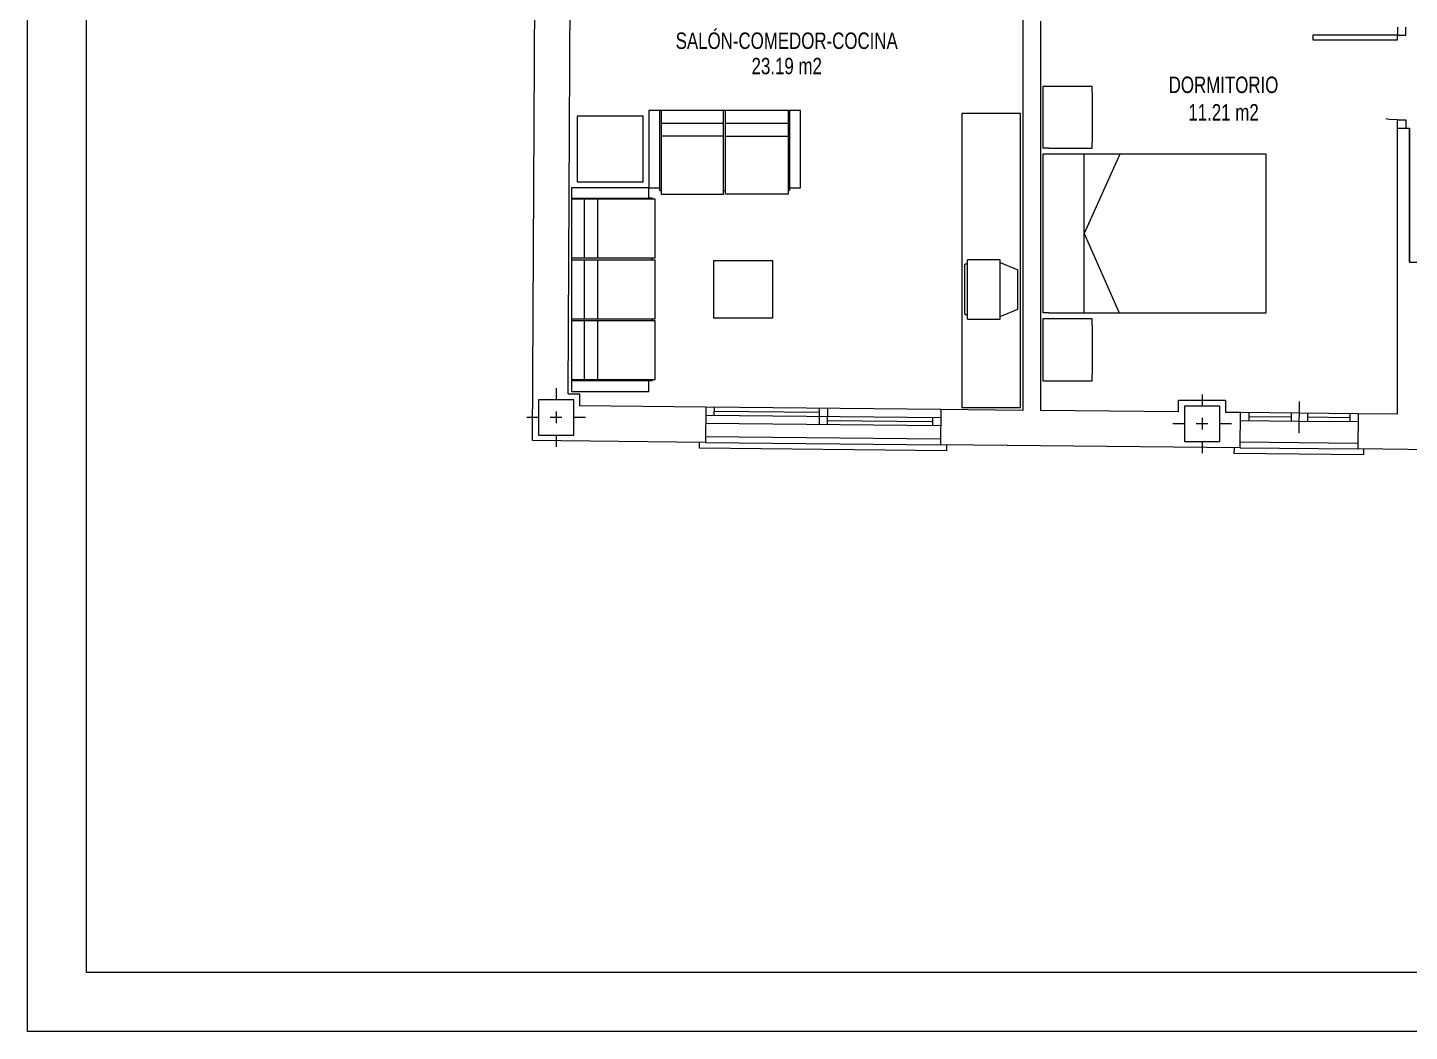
# Model space of a CAD drawing. Header units: millimetres. Extents: x 1426 to 1585, y -58 to 4.
# Drawn here: x 1425.96 to 1437.71, y -57.73 to -49.19 of the extents above; entities that cross this region are included whole.
import ezdxf
from ezdxf.enums import TextEntityAlignment as Align

# ---------------------------------------------------------------- set-up
doc = ezdxf.new("R2010")
doc.units = ezdxf.units.MM
doc.header["$LTSCALE"] = 0.35
doc.linetypes.add('DASHDOT', pattern=[1, 0.5, -0.25, 0, -0.25])
doc.linetypes.add('PUNTOS', pattern=[6.35, 0, -6.35])
doc.layers.get('0').update_dxf_attribs({"color": 5, "lineweight": 0})
for name, color, linetype, lineweight in [('BARRIDO_PUERTA', 251, 'PUNTOS', 0), ('CARPINTERIA', 4, 'Continuous', 0), ('ESCALERAS', 7, 'Continuous', 0), ('FORMATO', 7, 'Continuous', 0), ('GRAFISMOS', 8, 'DASHDOT', 0), ('MUEBLES', 7, 'Continuous', 0), ('MUROS', 1, 'Continuous', 0), ('PILARES', 7, 'Continuous', 0), ('SUPERFICIES', 2, 'Continuous', 0), ('TEXTOS', 3, 'Continuous', 0)]:
    doc.layers.add(name, color=color, linetype=linetype, lineweight=lineweight)
doc.styles.add('SWIS721 Lt', font='swisscl.ttf')

# ---------------------------------------------------------------- blocks, each defined once
blk = doc.blocks.new('PILAR 30x30')
at = {"layer": 'GRAFISMOS', "ltscale": 0.5}
for p, q in [((0, 0.2499999999999858), (0, -0.2499999999999858)), ((0.2499999999999716, 0), (-0.25, 0))]:
    blk.add_line(p, q, dxfattribs=at)
at = {"layer": 'PILARES'}
blk.add_lwpolyline([(0.1499999999999773, -0.1500000000000021), (0.1499999999999773, 0.149999999999995), (-0.1500000000000057, 0.149999999999995), (-0.1500000000000057, -0.1500000000000021)], close=True, dxfattribs=at)
blk = doc.blocks.new('A$C70ED1BAF')
at = {"layer": 'MUEBLES'}
for p, q in [((6.757653636668692e-07, 2.504010243155619), (0.4203018946498105, 2.504010243155619)), ((6.757653636668692e-07, 1.978633719550032), (6.757653636668692e-07, 2.504010243155619)), ((0.4203018946498105, 2.504010243155619), (0.4203018946498105, 2.451472590795049)), ((0.4203018946498105, 2.031171371910602), (0.4203018946498105, 2.451472590795049)), ((0.4203018946498105, 2.031171371910602), (0.4203018946498105, 1.978633719550032)), ((0.05253832812593373, 1.978633719550032), (6.757653636668692e-07, 1.978633719550032)), ((0.05253832812593373, 1.926096067189462), (6.757653636668692e-07, 1.926096067189462)), ((6.757653636668692e-07, 0.5760960671894679), (6.757653636668692e-07, 1.926096067189462)), ((0.4203018946498105, 1.978633719550032), (0.05253832812593373, 1.978633719550032)), ((0.05253832812593373, 1.926096067189462), (1.900000675765341, 1.926096067189462)), ((0.3515605242454285, 1.251096067189465), (0.6507561629969132, 1.926096067189462)), ((0.3515605242454285, 1.926096067189462), (0.3515605242454285, 0.5760960671894679)), ((1.900000675765341, 1.926096067189462), (1.900000675765341, 0.5760960671894679)), ((0.6560701479028239, 0.5760960671894679), (0.3515605242454285, 1.251096067189465)), ((0.05253832812593373, 0.5760960671894679), (6.757653636668692e-07, 0.5760960671894679)), ((0.05253832812593373, 0.5253766928542234), (6.757653636668692e-07, 0.5253766928542234)), ((6.757653636668692e-07, 1.692486364390788e-07), (6.757653636668692e-07, 0.5253766928542234)), ((1.900000675765341, 0.5760960671894679), (0.05253832812593373, 0.5760960671894679)), ((0.05253832812593373, 0.5253766928542234), (0.4203018946498105, 0.5253766928542234)), ((0.4203018946498105, 0.5253766928542234), (0.4203018946498105, 0.4728390404936533)), ((0.4203018946498105, 0.0525378216092065), (0.4203018946498105, 0.4728390404936533)), ((0.4203018946498105, 1.692486364390788e-07), (6.757653636668692e-07, 1.692486364390788e-07)), ((0.4203018946498105, 0.0525378216092065), (0.4203018946498105, 1.692486364390788e-07))]:
    blk.add_line(p, q, dxfattribs=at)
blk = doc.blocks.new('PSO_012A')
at = {"color": 0, "linetype": 'ByBlock'}
for p, q in [((0.6805265739769197, 0), (-0.6805265739769197, 0)), ((-0.6805265739769197, 0), (-0.6805265739769197, -0.6023708609991729)), ((-0.5814022550783164, -0.6252457038219248), (-0.5814022550783164, 0)), ((-0.5699648336669441, 0), (-0.5699648336669441, -0.6519330204484746)), ((-0.009531184509484092, -0.6519330204484746), (-0.009531184509484092, 0)), ((0.009531184509484092, -0.6519330204484746), (0.009531184509484092, 0)), ((0.5699648336669441, 0), (0.5699648336669441, -0.6519330204484746)), ((0.5814022550783164, 0), (0.5814022550783164, -0.6252457038219248)), ((0.6805265739769197, -0.6023708609991694), (0.6805265739769197, 3.552713678800501e-15)), ((-0.5699648336669441, -0.09912431889859619), (-0.009531184509484092, -0.09912431889859619)), ((0.009531184509484092, -0.09912431889859619), (0.5699648336669441, -0.09912431889859619)), ((-0.009531184509484092, -0.2020611116009903), (-0.5699648336669441, -0.2020611116009903)), ((0.009531184509484092, -0.2020611116009903), (0.5699648336669441, -0.2020611116009903)), ((-0.6805265739769197, -0.6023708609991729), (-0.5814022550783164, -0.6023708609991729)), ((-0.5814022550783164, -0.6252457038219248), (-0.5737773074707349, -0.6252457038219248)), ((-0.009531184509484092, -0.6252457038219177), (0.009531184509484092, -0.6252457038219248)), ((0.5814022550783164, -0.6252457038219248), (0.5699648336669298, -0.6252457038219248)), ((0.5814022550783164, -0.6023708609991729), (0.6805265739769197, -0.6023708609991729)), ((-0.5699648336669441, -0.6519330204484746), (-0.009531184509484092, -0.6519330204484746)), ((0.5699648336669441, -0.6519330204484746), (0.009531184509484092, -0.6519330204484746))]:
    blk.add_line(p, q, dxfattribs=at)
blk = doc.blocks.new('PSO_013A')
at = {"color": 0, "linetype": 'ByBlock'}
for p, q in [((-0.9721808199670221, -0.60237086099918), (-0.9721808199670221, 0)), ((-0.9721808199670221, 0), (0.9721808199670221, 0)), ((-0.8730565010684188, 0), (-0.8730565010684188, -0.60237086099918)), ((-0.8616190796570464, -0.6519330204484746), (-0.8616190796570464, 0)), ((-0.3011854304995865, -0.6519330204484746), (-0.3011854304995865, 0)), ((-0.2821230614806183, -0.6519330204484746), (-0.2821230614806183, 0)), ((0.2783105876768417, 0), (0.2783105876768417, -0.6519330204484746)), ((0.2973729566958099, -0.6519330204484746), (0.2973729566958099, 0)), ((0.8578066058532698, 0), (0.8578066058532698, -0.6519330204484746)), ((0.869244027264628, -0.60237086099918), (0.869244027264628, 0)), ((0.9721808199670221, 0), (0.9721808199670221, -0.60237086099918)), ((-0.3011854304995865, -0.1029367927023941), (-0.8616190796570464, -0.1029367927023941)), ((0.2783105876768417, -0.1029367927023941), (-0.2821230614806183, -0.1029367927023941)), ((0.8578066058532698, -0.1029367927023941), (0.2973729566958099, -0.1029367927023941)), ((-0.8616190796570464, -0.2020611116009974), (-0.3011854304995865, -0.2020611116009974)), ((-0.2821230614806183, -0.2020611116009974), (0.2783105876768417, -0.2020611116009974)), ((0.2973729566958099, -0.2020611116009974), (0.8578066058532698, -0.2020611116009974)), ((-0.8730565010684188, -0.60237086099918), (-0.9721808199670221, -0.60237086099918)), ((-0.8730565010684188, -0.6290581776257227), (-0.8730565010684188, -0.6061833348029708)), ((-0.8730565010684188, -0.6290581776257227), (-0.8616190796570464, -0.6290581776257227)), ((-0.2821230614806183, -0.6290581776257227), (-0.3011854304995865, -0.6290581776257298)), ((0.2783105876768417, -0.6290581776257298), (0.2973729566958099, -0.6290581776257227)), ((0.8539941320494648, -0.6290581776257227), (0.869244027264628, -0.6290581776257227)), ((0.9721808199670221, -0.60237086099918), (0.869244027264628, -0.60237086099918)), ((0.869244027264628, -0.6290581776257227), (0.869244027264628, -0.6061833348029708)), ((-0.3011854304995865, -0.6519330204484746), (-0.8616190796570464, -0.6519330204484746)), ((0.2783105876768417, -0.6519330204484746), (-0.2821230614806183, -0.6519330204484746)), ((0.8578066058532698, -0.6519330204484746), (0.2973729566958099, -0.6519330204484746))]:
    blk.add_line(p, q, dxfattribs=at)
blk = doc.blocks.new('M LIBRERIA 250x50')
at = {"layer": 'MUEBLES'}
blk.add_lwpolyline([(-1.25, -0.5199999999999818), (1.25, -0.5199999999999818), (1.25, -0.01999999999998181), (-1.25, -0.01999999999998181)], close=True, dxfattribs=at)
blk = doc.blocks.new('M TV')
at = {"layer": 'MUEBLES'}
for p, q in [((-0.2303601654439262, -0.1722289567064763), (-0.1675274438043743, -0.02284145670637372)), ((0.1675274438043743, -0.02284145670637372), (-0.1675274438043743, -0.02284145670637372)), ((0.2303601654439262, -0.1722289567064763), (0.1675274438043743, -0.02284145670637372)), ((-0.2523437499999091, -0.1722289567064763), (-0.2523437499999091, -0.4495745455965334)), ((0.2523437499999091, -0.1722289567064763), (-0.2523437499999091, -0.1722289567064763)), ((0.2523437499999091, -0.4495745455965334), (0.2523437499999091, -0.1722289567064763)), ((0.2523437499999091, -0.4495745455965334), (-0.2523437499999091, -0.4495745455965334)), ((0.2154409661770842, -0.4495745455965334), (0.2154409661770842, -0.4643129869309632)), ((0.2053472161769605, -0.4744067369306322), (-0.2089433424189338, -0.4744067369306322))]:
    blk.add_line(p, q, dxfattribs=at)
blk.add_lwpolyline([(-0.2190370924190574, -0.4643129869309632), (-0.2190370924190574, -0.4495745455965334)], dxfattribs=at)
for centre, start, end in [((-0.2087955824222263, -0.4643129869309632), 180, 270), ((0.2054949761741227, -0.4643129869309632), 270, 0)]:
    blk.add_arc(centre, 0.01009374999999807, start, end, dxfattribs=at)
blk = doc.blocks.new('C VA100')
at = {"layer": 'CARPINTERIA'}
for p, q in [((0.5000000000004547, 0), (0, 0)), ((0.07000000000061846, 0), (0.07000000000061846, -0.07000000000016371)), ((0.4300000000007458, 0), (0.4300000000007458, -0.07000000000016371)), ((0.5, -0.1700000000000728), (0.5, 0.09999999999854481)), ((1, 4.547473508864641e-13), (0.5, 0)), ((0.5700000000006185, 0), (0.5700000000006185, -0.07000000000016371)), ((0.930000000000291, 4.547473508864641e-13), (0.930000000000291, -0.06999999999970896)), ((0.5000000000004547, -0.07000000000016371), (0, -0.07000000000016371)), ((0.4300000000007458, -0.03500000000030923), (0.07000000000061846, -0.03500000000030923)), ((1, -0.06999999999970896), (0.5, -0.07000000000016371)), ((0.930000000000291, -0.03499999999985448), (0.5700000000006185, -0.03500000000030923)), ((-0.0499999999992724, -0.3500000000003638), (-0.0499999999992724, -0.3000000000001819)), ((1.050000000000182, -0.3499999999999091), (-0.0499999999992724, -0.3500000000003638)), ((1.050000000000182, -0.2999999999997272), (1.050000000000182, -0.3499999999999091))]:
    blk.add_line(p, q, dxfattribs=at)
blk = doc.blocks.new('C P072')
at = {"layer": 'BARRIDO_PUERTA'}
blk.add_arc((0.06790447680714351, -0.0008679941265654634), 0.722096044878664, 0.06887229536583446, 86.65797362140653, dxfattribs=at)
at = {"layer": 'CARPINTERIA'}
for p, q in [((0.07000000000016371, 0.7200000000002547), (0.1100000000005821, 0.7200000000002547)), ((0.07000000000016371, 0), (0.07000000000016371, 0.7200000000002547)), ((0.1100000000005821, 0.7200000000002547), (0.1100000000005821, 0)), ((0, 0), (0.07000000000016371, 0)), ((0.1100000000005821, 0), (0.07000000000016371, 0)), ((0.07000000000016371, 0), (0.07000000000016371, -0.07000000000016371)), ((0.7900000000004184, 0), (0.7900000000004184, -0.07000000000016371)), ((0.8600000000005821, -9.094947017729282e-13), (0.7900000000004184, 0)), ((0.07000000000016371, -0.07000000000016371), (0, -0.07000000000016371)), ((0.7900000000004184, -0.07000000000016371), (0.8600000000005821, -0.07000000000061846))]:
    blk.add_line(p, q, dxfattribs=at)
blk = doc.blocks.new('C VC200')
at = {"layer": 'CARPINTERIA'}
for p, q in [((2, 0), (0, 0)), ((0.07000000000061846, 0), (0.07000000000061846, -0.07000000000016371)), ((0.9650000000015098, 0), (0.9650000000015098, -0.1400000000007822)), ((1.035000000001673, 0), (1.035000000001673, -0.1400000000003274)), ((2, -0.06999999999970896), (0, -0.07000000000016371)), ((0.9650000000015098, -0.03500000000030923), (0.07000000000061846, -0.03500000000030923)), ((1.930000000000291, -0.1050000000000182), (1.035000000001673, -0.1050000000004729)), ((1.930000000000291, -0.06999999999970896), (1.930000000000291, -0.1399999999998727)), ((2, -0.1399999999998727), (4.547473508864641e-13, -0.1400000000007822)), ((-0.0499999999992724, -0.3500000000003638), (-0.0499999999992724, -0.3000000000001819)), ((2.050000000000182, -0.3499999999999091), (-0.0499999999992724, -0.3500000000003638)), ((2.050000000000182, -0.2999999999997272), (2.050000000000182, -0.3499999999999091))]:
    blk.add_line(p, q, dxfattribs=at)

msp = doc.modelspace()

# ---------------------------------------------------------------- linework, layer by layer
at = {"layer": 'ESCALERAS'}
for p, q in [((1431.724868811911, -52.71816195134589), (1433.724801064546, -52.73833378902735)), ((1431.725373099286, -52.66816449446813), (1433.72530535192, -52.68833633214959)), ((1436.274342038252, -52.76404912344407), (1437.274230141993, -52.77413425532885)), ((1436.274846325627, -52.71405166656631), (1437.274734429367, -52.72413679845108))]:
    msp.add_line(p, q, dxfattribs=at)
at = {"layer": 'FORMATO'}
msp.add_lwpolyline([(1478.458991423468, -28.02986895567575), (1478.458991423467, -57.72986895567534), (1425.958991423468, -57.72986895567495), (1425.958991423468, -28.02986895567535)], close=True, dxfattribs=at)
at = {"layer": 'FORMATO', "color": 1}
msp.add_lwpolyline([(1477.958991423468, -28.52986895567577), (1477.958991423467, -57.22986895567536), (1426.458991423468, -57.22986895567495), (1426.458991423468, -28.52986895567535)], close=True, dxfattribs=at)
at = {"layer": 'MUEBLES'}
for points in [[(1431.194086870444, -50.50221341168938), (1431.194086870444, -49.94177385124956), (1430.633647310004, -49.94177385124956), (1430.633647310004, -50.50221341168941)], [(1431.796753488148, -51.1708760634346), (1432.296753488148, -51.1708760634346), (1432.296753488148, -51.66196948685885), (1431.796753488147, -51.66196948685885)]]:
    msp.add_lwpolyline(points, close=True, dxfattribs=at)
at = {"layer": 'MUROS', "lineweight": 0}
for p, q in [((1434.424908003774, -48.08374287273026), (1434.424908003773, -52.44537999048421)), ((1434.424908003775, -48.18374287272925), (1434.424908003775, -52.44537999048421)), ((1430.254397508485, -52.70333039472276), (1430.274246399402, -48.74104478399616)), ((1430.556394334371, -52.30547039419434), (1430.574242635277, -48.74254760159848)), ((1434.574908003774, -49.13374287271091), (1434.574908003774, -52.44689292955914)), ((1437.613055679926, -52.47753647845667), (1437.613055679929, -50.04374287271139)), ((1437.713052857, -50.04374287271139), (1437.713052856998, -51.18546499257829)), ((1437.713062563745, -51.18546499257818), (1437.713062563746, -50.04374287271139)), ((1431.727894536158, -52.41817721007934), (1430.65463788836, -52.40735206394689)), ((1435.749745178206, -52.35925967276387), (1436.149745178206, -52.35925967276387)), ((1435.749745178206, -52.45874264334495), (1435.749745178206, -52.35925967276387)), ((1436.149745178206, -52.35925967276387), (1436.149745178206, -52.4627771475447)), ((1434.424908003775, -52.44537999048424), (1433.727826788792, -52.43834904776062)), ((1435.749745178206, -52.45874264334495), (1434.574908003774, -52.44689292955914)), ((1436.277367762499, -52.46406438217551), (1436.149745178206, -52.4627771475447)), ((1436.274342038252, -52.76404912344407), (1436.277367762499, -52.46406438217568)), ((1437.277255866239, -52.47414951406023), (1437.274230141993, -52.77413425532893)), ((1437.613055679926, -52.47753647845667), (1437.277255866239, -52.47414951406014)), ((1431.724868811911, -52.71816195134589), (1430.254397508485, -52.70333039472258)), ((1436.274342038252, -52.76404912344215), (1433.724801064546, -52.73833378902735)), ((1437.913055679925, -52.78057761611606), (1437.274230141993, -52.77413425532679))]:
    msp.add_line(p, q, dxfattribs=at)
at = {"layer": 'MUROS'}
for p, q in [((1437.613055679931, -50.04374287271139), (1437.713062563746, -50.04374287271139)), ((1437.713062563745, -51.18546499257818), (1438.393416985969, -51.18546499257818)), ((1430.556394334371, -52.30547039419434), (1430.65463788836, -52.30547039419429)), ((1430.65463788836, -52.30547039419429), (1430.65463788836, -52.40735206394689)), ((1431.727894536158, -52.41817721007934), (1431.724868811911, -52.71816195134589)), ((1433.727826788792, -52.43834904776062), (1433.724801064546, -52.73833378902744))]:
    msp.add_line(p, q, dxfattribs=at)

# ---------------------------------------------------------------- block references
at = {"layer": 'CARPINTERIA', "xscale": -1, "rotation": 90}
msp.add_blockref('C P072', (1437.613065386676, -49.18374287271081), dxfattribs=at)
at = {"layer": 'CARPINTERIA'}
for name, p, rotation in [('C VC200', (1431.727894536158, -52.41817721007993), 359.4221194382031), ('C VA100', (1436.277367762499, -52.46406438217568), 359.422119438226)]:
    msp.add_blockref(name, p, dxfattribs=dict(at, rotation=rotation))
at = {"layer": 'MUEBLES', "xscale": -1, "rotation": 180}
msp.add_blockref('A$C70ED1BAF', (1434.594907328009, -49.68922183394557), dxfattribs=at)
at = {"layer": 'MUEBLES', "yscale": 1.091629447774096, "zscale": 0.8895866038723401}
for name, p, xscale, rotation in [('PSO_012A', (1431.887600263205, -49.89321074629549), 0.9477224144802676, 359.9999999999991), ('PSO_013A', (1430.58508420505, -51.41812345541882), -0.8921662729418358, 90)]:
    msp.add_blockref(name, p, dxfattribs=dict(at, xscale=xscale, rotation=rotation))
at = {"layer": 'MUEBLES'}
for name, p, rotation in [('M LIBRERIA 250x50', (1433.884908003775, -51.17013513502454), 90), ('M TV', (1434.404908003775, -51.41642277514672), 270)]:
    msp.add_blockref(name, p, dxfattribs=dict(at, rotation=rotation))
at = {"layer": 'PILARES'}
for p in [(1430.454637888359, -52.50547039432865), (1435.949745178206, -52.55925967276386)]:
    msp.add_blockref('PILAR 30x30', p, dxfattribs=at)

# ---------------------------------------------------------------- texts
at = {"layer": 'SUPERFICIES', "style": 'SWIS721 Lt'}
for s, p in [('23.19 m2', (1432.416447848979, -49.44579678774566)), ('11.21 m2', (1436.132256246098, -49.83969581093506))]:
    msp.add_text(s, height=0.14, dxfattribs=at).set_placement(p, align=Align.TOP_CENTER)
at = {"layer": 'TEXTOS', "style": 'SWIS721 Lt'}
for s, p in [('SALÓN-COMEDOR-COCINA', (1432.416447848979, -49.2830510559731)), ('DORMITORIO', (1436.132256246098, -49.67533103154345))]:
    msp.add_text(s, height=0.14, dxfattribs=at).set_placement(p, align=Align.MIDDLE)

doc.saveas('drawing.dxf')
